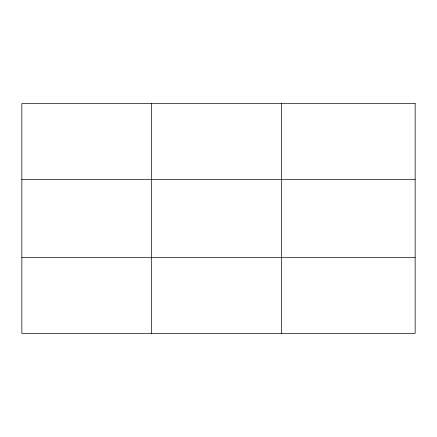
<?xml version="1.0" encoding="UTF-8"?>
<svg xmlns="http://www.w3.org/2000/svg" width="437" height="437" viewBox="0 0 437 437"><rect width="100%" height="100%" fill="white"/><g stroke="black" fill="none" stroke-linecap="round" stroke-linejoin="round"><path stroke-width="0.66" d="M151.639 333.409L151.639 103.591M281.428 333.409L281.428 103.591M21.85 179.432L415.15 179.432M21.85 257.568L415.15 257.568M415.15 103.591L415.15 333.409L21.85 333.409L21.85 103.591L415.15 103.591"/></g></svg>
